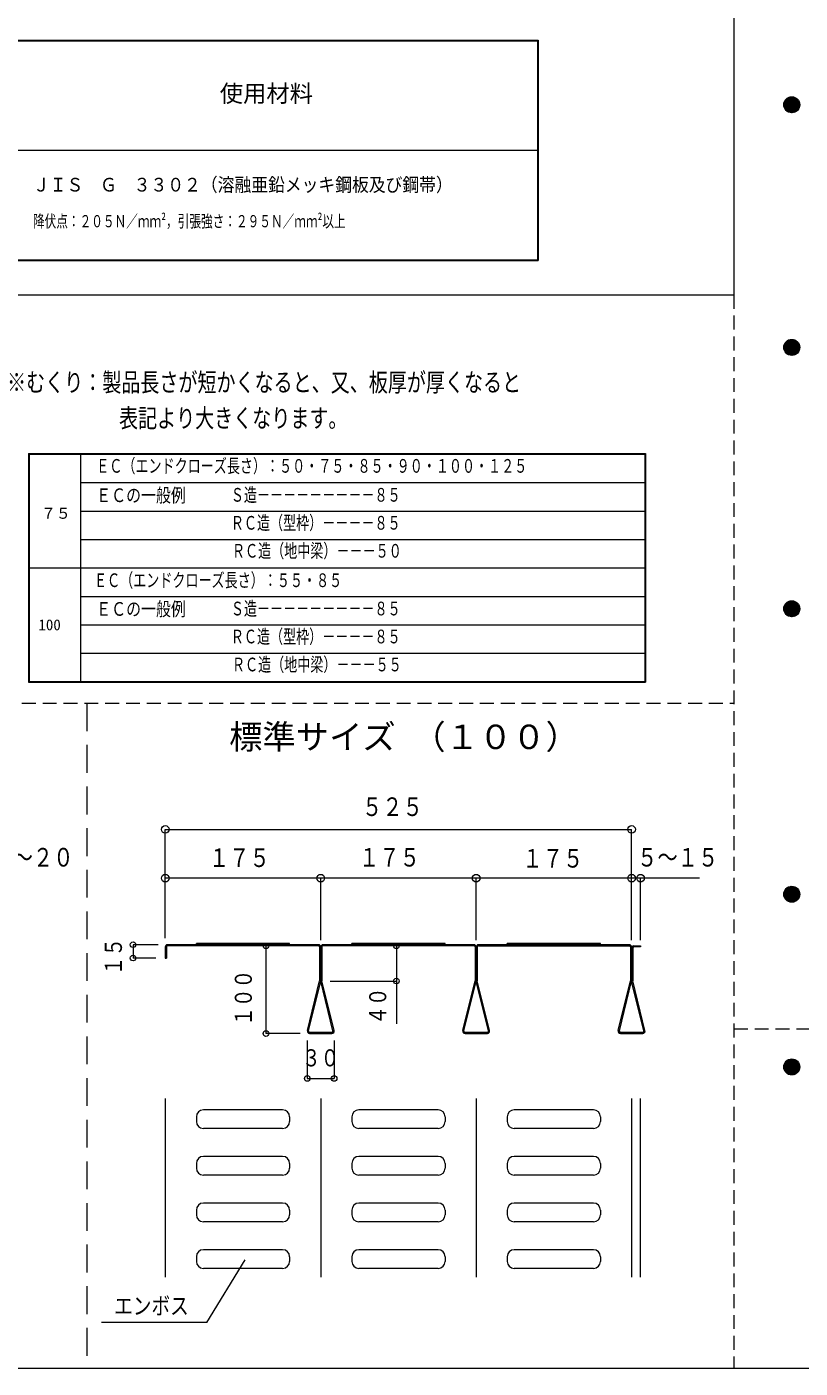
# Model space of a CAD drawing. Units: millimetres, scale not verified. Extents: x -282 to 282, y -197 to 197.
# Drawn here: x -220 to -150.3, y -46.8 to 74 of the extents above; entities that cross this region are included whole.
import ezdxf
from ezdxf.enums import TextEntityAlignment as Align

# ---------------------------------------------------------------- set-up
doc = ezdxf.new("R2010")
doc.units = ezdxf.units.MM
doc.header["$LTSCALE"] = 0.5
doc.linetypes.add('USER2', pattern=[7.5, 5, -2.5])
doc.linetypes.add('USER3', pattern=[3.75, 2.5, -1.25])
doc.layers.add('0-1_M2-1-0', color=7, linetype='Continuous', lineweight=18)
doc.styles.add('ＭＳ ゴシック', font='')
doc.styles.get('ＭＳ ゴシック').set_extended_font_data('MS Gothic')

msp = doc.modelspace()

# ---------------------------------------------------------------- linework, layer by layer
at = {"layer": '0-1_M2-1-0'}
for p, q in [((-156.2917, 165.1855), (-156.2917, 49.8884)), ((-275.6878, 72.8237), (-173.9278, 72.8237)), ((-275.6278, 72.7637), (-173.9878, 72.7637)), ((-173.9878, 72.7637), (-173.9878, 53.0517)), ((-173.9278, 72.8237), (-173.9278, 52.9917)), ((-151.0321, 67.7254), (-151.7972, 66.9603)), ((-151.1533, 67.723), (-151.7947, 67.0816)), ((-150.9277, 67.711), (-151.7828, 66.8559)), ((-151.3048, 67.6903), (-151.762, 67.233)), ((-150.8352, 67.6847), (-151.7565, 66.7634)), ((-150.7521, 67.649), (-151.7207, 66.6804)), ((-150.6772, 67.6051), (-151.6769, 66.6054)), ((-150.6096, 67.5539), (-151.6256, 66.5379)), ((-150.5491, 67.4957), (-151.5674, 66.4773)), ((-150.4955, 67.4304), (-151.5022, 66.4237)), ((-150.4491, 67.358), (-151.4298, 66.3774)), ((-150.4105, 67.2778), (-151.3496, 66.3388)), ((-150.3809, 67.1887), (-151.2604, 66.3091)), ((-150.3621, 67.0886), (-151.1604, 66.2904)), ((-150.3582, 66.9738), (-151.0456, 66.2864)), ((-150.378, 66.8351), (-150.9069, 66.3063)), ((-150.4621, 66.6323), (-150.7041, 66.3903)), ((-275.6278, 62.9077), (-173.9878, 62.9077)), ((-275.6878, 52.9917), (-173.9278, 52.9917)), ((-275.6278, 53.0517), (-173.9878, 53.0517)), ((-282.284, 49.8884), (-156.2917, 49.8884)), ((-151.0321, 45.875), (-151.7972, 45.1099)), ((-151.1533, 45.8725), (-151.7947, 45.2311)), ((-150.9277, 45.8606), (-151.7828, 45.0055)), ((-151.3048, 45.8399), (-151.762, 45.3826)), ((-150.8352, 45.8343), (-151.7565, 44.913)), ((-150.7521, 45.7985), (-151.7207, 44.8299)), ((-150.6772, 45.7547), (-151.6769, 44.755)), ((-150.6096, 45.7035), (-151.6256, 44.6874)), ((-150.5491, 45.6452), (-151.5674, 44.6269)), ((-150.4955, 45.58), (-151.5022, 44.5733)), ((-150.4491, 45.5076), (-151.4298, 44.5269)), ((-150.4105, 45.4274), (-151.3496, 44.4883)), ((-150.3809, 45.3382), (-151.2604, 44.4587)), ((-150.3621, 45.2382), (-151.1604, 44.4399)), ((-150.3582, 45.1234), (-151.0456, 44.436)), ((-150.378, 44.9847), (-150.9069, 44.4559)), ((-150.4621, 44.7819), (-150.7041, 44.5399)), ((-219.8094, 35.593), (-164.2643, 35.593)), ((-219.8094, 35.593), (-219.8094, 14.993)), ((-219.7494, 35.533), (-164.3243, 35.533)), ((-219.7494, 35.533), (-219.7494, 15.053)), ((-215.1378, 35.533), (-215.1378, 15.053)), ((-164.3243, 35.533), (-164.3243, 15.053)), ((-164.2643, 35.593), (-164.2643, 14.993)), ((-215.1378, 32.973), (-164.3243, 32.973)), ((-215.1378, 30.413), (-164.3243, 30.413)), ((-215.1378, 27.853), (-164.3243, 27.853)), ((-219.7494, 25.293), (-164.3243, 25.293)), ((-215.1378, 22.733), (-164.3243, 22.733)), ((-151.0321, 22.3372), (-151.7972, 21.5721)), ((-151.1533, 22.3347), (-151.7947, 21.6934)), ((-150.9277, 22.3228), (-151.7828, 21.4677)), ((-151.3048, 22.3021), (-151.762, 21.8448)), ((-150.8352, 22.2965), (-151.7565, 21.3752)), ((-150.7521, 22.2608), (-151.7207, 21.2922)), ((-150.6772, 22.2169), (-151.6769, 21.2172)), ((-150.6096, 22.1657), (-151.6256, 21.1497)), ((-150.5491, 22.1074), (-151.5674, 21.0891)), ((-150.4955, 22.0422), (-151.5022, 21.0355)), ((-150.4491, 21.9698), (-151.4298, 20.9891)), ((-150.4105, 21.8896), (-151.3496, 20.9506)), ((-150.3809, 21.8004), (-151.2604, 20.9209)), ((-150.3621, 21.7004), (-151.1604, 20.9022)), ((-150.3582, 21.5856), (-151.0456, 20.8982)), ((-150.378, 21.4469), (-150.9069, 20.9181)), ((-150.4621, 21.2441), (-150.7041, 21.0021)), ((-215.1378, 20.173), (-164.3243, 20.173)), ((-215.1378, 17.613), (-164.3243, 17.613)), ((-219.8094, 14.993), (-164.2643, 14.993)), ((-219.7494, 15.053), (-164.3243, 15.053)), ((-207.5011, -8.0404), (-207.5011, 1.7425)), ((-207.5011, 1.7425), (-165.5011, 1.7425)), ((-165.5011, -8.2324), (-165.5011, 1.7425)), ((-207.5011, -8.0404), (-207.5011, -2.646)), ((-197.7011, -2.646), (-207.5011, -2.646)), ((-183.7011, -2.646), (-197.7011, -2.646)), ((-193.5011, -8.2324), (-193.5011, -2.646)), ((-159.3831, -2.646), (-183.7011, -2.646)), ((-179.5011, -8.2324), (-179.5011, -2.646)), ((-165.5011, -8.2324), (-165.5011, -2.646)), ((-164.7011, -8.2324), (-164.7011, -2.646)), ((-151.0321, -3.378), (-151.7972, -4.1431)), ((-151.1533, -3.3805), (-151.7947, -4.0219)), ((-150.9277, -3.3924), (-151.7828, -4.2475)), ((-151.3048, -3.4132), (-151.762, -3.8704)), ((-150.8352, -3.4187), (-151.7565, -4.34)), ((-150.7521, -3.4545), (-151.7207, -4.4231)), ((-150.6772, -3.4983), (-151.6769, -4.498)), ((-150.6096, -3.5496), (-151.6256, -4.5656)), ((-150.5491, -3.6078), (-151.5674, -4.6261)), ((-150.4955, -3.673), (-151.5022, -4.6797)), ((-150.4491, -3.7454), (-151.4298, -4.7261)), ((-150.4105, -3.8256), (-151.3496, -4.7647)), ((-150.3809, -3.9148), (-151.2604, -4.7943)), ((-150.3621, -4.0148), (-151.1604, -4.8131)), ((-150.3582, -4.1296), (-151.0456, -4.817)), ((-150.378, -4.2683), (-150.9069, -4.7972)), ((-150.4621, -4.4711), (-150.7041, -4.7131)), ((-208.1395, -8.6388), (-210.3996, -8.6388)), ((-210.3996, -8.6388), (-210.3996, -9.8388)), ((-207.5011, -8.8404), (-207.5011, -9.8388)), ((-207.4003, -8.8404), (-207.4003, -9.8388)), ((-193.7027, -8.6388), (-207.2995, -8.6388)), ((-193.7027, -8.7396), (-207.2995, -8.7396)), ((-196.3011, -8.538), (-204.7011, -8.538)), ((-204.7011, -8.6388), (-204.7011, -8.538)), ((-198.4364, -8.7396), (-198.4364, -16.6388)), ((-196.3011, -8.6388), (-196.3011, -8.538)), ((-193.6019, -8.8404), (-193.6019, -11.8988)), ((-193.5011, -8.8404), (-193.5011, -11.9142)), ((-193.4003, -8.8404), (-193.4003, -11.8988)), ((-179.7027, -8.6388), (-193.2995, -8.6388)), ((-179.7027, -8.7396), (-193.2995, -8.7396)), ((-182.3011, -8.538), (-190.7011, -8.538)), ((-190.7011, -8.6388), (-190.7011, -8.538)), ((-186.6837, -8.7396), (-186.6837, -15.7742)), ((-182.3011, -8.6388), (-182.3011, -8.538)), ((-179.6019, -8.8404), (-179.6019, -11.8988)), ((-179.5011, -8.8404), (-179.5011, -11.9142)), ((-179.4003, -8.8404), (-179.4003, -11.8988)), ((-165.7027, -8.6388), (-179.2995, -8.6388)), ((-179.2995, -8.7396), (-165.7027, -8.7396)), ((-168.3011, -8.538), (-176.7011, -8.538)), ((-176.7011, -8.6388), (-176.7011, -8.538)), ((-168.3011, -8.6388), (-168.3011, -8.538)), ((-165.6019, -8.8404), (-165.6019, -11.8988)), ((-165.5011, -8.8404), (-165.5011, -11.9142)), ((-165.4003, -8.9412), (-165.4003, -11.8988)), ((-165.2995, -8.7396), (-164.7011, -8.7396)), ((-164.7011, -8.8404), (-165.2995, -8.8404)), ((-164.7011, -8.7396), (-164.7011, -8.8404)), ((-208.3411, -9.8388), (-210.3996, -9.8388)), ((-207.5011, -9.8388), (-207.4003, -9.8388)), ((-194.699, -16.3769), (-193.6019, -11.8988)), ((-194.6029, -16.407), (-193.5011, -11.9142)), ((-192.3993, -16.407), (-193.5011, -11.9142)), ((-192.3032, -16.3769), (-193.4003, -11.8988)), ((-192.6611, -11.9142), (-186.6837, -11.9142)), ((-180.699, -16.3769), (-179.6019, -11.8988)), ((-180.6029, -16.407), (-179.5011, -11.9142)), ((-178.3993, -16.407), (-179.5011, -11.9142)), ((-178.3032, -16.3769), (-179.4003, -11.8988)), ((-166.699, -16.3769), (-165.6019, -11.8988)), ((-166.6029, -16.407), (-165.5011, -11.9142)), ((-164.3993, -16.407), (-165.5011, -11.9142)), ((-164.3032, -16.3769), (-165.4003, -11.8988)), ((-195.3467, -16.6388), (-198.4364, -16.6388)), ((-192.4955, -16.538), (-194.5067, -16.538)), ((-194.5067, -16.6388), (-192.4955, -16.6388)), ((-178.4955, -16.538), (-180.5067, -16.538)), ((-180.5067, -16.6388), (-178.4955, -16.6388)), ((-164.4955, -16.538), (-166.5067, -16.538)), ((-166.5067, -16.6388), (-164.4955, -16.6388)), ((-194.7083, -17.2772), (-194.7083, -20.6821)), ((-192.2939, -17.2772), (-192.2939, -20.6821)), ((-151.0321, -18.9292), (-151.7972, -19.6944)), ((-151.1533, -18.9317), (-151.7947, -19.5731)), ((-150.9277, -18.9436), (-151.7828, -19.7988)), ((-151.3048, -18.9644), (-151.762, -19.4216)), ((-150.8352, -18.9699), (-151.7565, -19.8913)), ((-150.7521, -19.0057), (-151.7207, -19.9743)), ((-150.6772, -19.0495), (-151.6769, -20.0492)), ((-150.6096, -19.1008), (-151.6256, -20.1168)), ((-150.5491, -19.159), (-151.5674, -20.1773)), ((-150.4955, -19.2242), (-151.5022, -20.2309)), ((-150.4491, -19.2966), (-151.4298, -20.2773)), ((-150.4105, -19.3769), (-151.3496, -20.3159)), ((-150.3809, -19.466), (-151.2604, -20.3455)), ((-150.3621, -19.5661), (-151.1604, -20.3643)), ((-150.3582, -19.6809), (-151.0456, -20.3683)), ((-150.378, -19.8195), (-150.9069, -20.3484)), ((-150.4621, -20.0224), (-150.7041, -20.2644)), ((-194.7083, -20.6821), (-192.2939, -20.6821)), ((-207.5011, -22.4918), (-207.5011, -38.5668)), ((-193.5011, -22.4918), (-193.5011, -38.5668)), ((-179.5011, -22.4918), (-179.5011, -38.5668)), ((-165.5011, -22.4918), (-165.5011, -38.5668)), ((-164.7011, -38.5668), (-164.7011, -22.4918)), ((-204.7011, -24.135), (-204.7011, -24.555)), ((-196.9311, -23.505), (-204.0711, -23.505)), ((-196.3011, -24.135), (-196.3011, -24.555)), ((-190.7011, -24.135), (-190.7011, -24.555)), ((-182.9311, -23.505), (-190.0711, -23.505)), ((-182.3011, -24.135), (-182.3011, -24.555)), ((-176.7011, -24.135), (-176.7011, -24.555)), ((-168.9311, -23.505), (-176.0711, -23.505)), ((-168.3011, -24.135), (-168.3011, -24.555)), ((-196.9311, -25.185), (-204.0711, -25.185)), ((-182.9311, -25.185), (-190.0711, -25.185)), ((-168.9311, -25.185), (-176.0711, -25.185)), ((-196.9311, -27.705), (-204.0711, -27.705)), ((-182.9311, -27.705), (-190.0711, -27.705)), ((-168.9311, -27.705), (-176.0711, -27.705)), ((-204.7011, -28.335), (-204.7011, -28.755)), ((-196.3011, -28.335), (-196.3011, -28.755)), ((-190.7011, -28.335), (-190.7011, -28.755)), ((-182.3011, -28.335), (-182.3011, -28.755)), ((-176.7011, -28.335), (-176.7011, -28.755)), ((-168.3011, -28.335), (-168.3011, -28.755)), ((-196.9311, -29.385), (-204.0711, -29.385)), ((-182.9311, -29.385), (-190.0711, -29.385)), ((-168.9311, -29.385), (-176.0711, -29.385)), ((-204.7011, -32.535), (-204.7011, -32.955)), ((-196.9311, -31.905), (-204.0711, -31.905)), ((-196.3011, -32.535), (-196.3011, -32.955)), ((-190.7011, -32.535), (-190.7011, -32.955)), ((-182.9311, -31.905), (-190.0711, -31.905)), ((-182.3011, -32.535), (-182.3011, -32.955)), ((-176.7011, -32.535), (-176.7011, -32.955)), ((-168.9311, -31.905), (-176.0711, -31.905)), ((-168.3011, -32.535), (-168.3011, -32.955)), ((-196.9311, -33.585), (-204.0711, -33.585)), ((-182.9311, -33.585), (-190.0711, -33.585)), ((-168.9311, -33.585), (-176.0711, -33.585)), ((-196.9311, -36.105), (-204.0711, -36.105)), ((-182.9311, -36.105), (-190.0711, -36.105)), ((-168.9311, -36.105), (-176.0711, -36.105)), ((-204.7011, -36.735), (-204.7011, -37.155)), ((-203.7463, -42.6515), (-200.2921, -37.0129)), ((-196.3011, -36.735), (-196.3011, -37.155)), ((-190.7011, -36.735), (-190.7011, -37.155)), ((-182.3011, -36.735), (-182.3011, -37.155)), ((-176.7011, -36.735), (-176.7011, -37.155)), ((-168.3011, -36.735), (-168.3011, -37.155)), ((-196.9311, -37.785), (-204.0711, -37.785)), ((-182.9311, -37.785), (-190.0711, -37.785)), ((-168.9311, -37.785), (-176.0711, -37.785)), ((-203.7463, -42.6515), (-213.24, -42.6515)), ((-282.284, -46.7738), (0.089, -46.7738))]:
    msp.add_line(p, q, dxfattribs=at)
at = {"layer": '0-1_M2-1-0', "linetype": 'USER3'}
for p, q in [((-156.2917, 49.8884), (-156.2917, -46.7738)), ((-282.284, 13.1003), (-156.2917, 13.1003)), ((-156.2917, -16.2251), (0.089, -16.2251))]:
    msp.add_line(p, q, dxfattribs=at)
at = {"layer": '0-1_M2-1-0', "linetype": 'USER2'}
msp.add_line((-214.5585, 13.1003), (-214.5585, -46.7738), dxfattribs=at)
at = {"layer": '0-1_M2-1-0'}
for centre, radius in [((-151.078, 67.0063), 0.7206), ((-151.078, 45.1558), 0.7206), ((-151.078, 21.6181), 0.7206), ((-207.5011, 1.7425), 0.3429), ((-165.5011, 1.7425), 0.3429), ((-207.5011, -2.646), 0.3429), ((-193.5011, -2.646), 0.3429), ((-193.5011, -2.646), 0.3429), ((-179.5011, -2.646), 0.3429), ((-179.5011, -2.646), 0.3429), ((-165.5011, -2.646), 0.3429), ((-164.7011, -2.646), 0.3429), ((-151.078, -4.0972), 0.7206), ((-210.3996, -8.6388), 0.252), ((-210.3996, -9.8388), 0.252), ((-198.4364, -8.7396), 0.252), ((-186.6837, -8.7396), 0.252), ((-186.6837, -11.9142), 0.252), ((-198.4364, -16.6388), 0.252), ((-151.078, -19.6484), 0.7206), ((-194.7083, -20.6821), 0.252), ((-192.2939, -20.6821), 0.252)]:
    msp.add_circle(centre, radius, dxfattribs=at)
for centre, radius, start, end in [((-207.2995, -8.8404), 0.2016, 90, 180), ((-207.2995, -8.8404), 0.1008, 90, 180), ((-193.7027, -8.8404), 0.2016, 0, 90), ((-193.7027, -8.8404), 0.1008, 0, 90), ((-193.2995, -8.8404), 0.2016, 90, 180), ((-193.2995, -8.8404), 0.1008, 90, 180), ((-179.7027, -8.8404), 0.2016, 0, 90), ((-179.7027, -8.8404), 0.1008, 0, 90), ((-179.2995, -8.8404), 0.2016, 90, 180), ((-179.2995, -8.8404), 0.1008, 90, 180), ((-165.7027, -8.8404), 0.2016, 0, 90), ((-165.7027, -8.8404), 0.1008, 0, 90), ((-165.2995, -8.9412), 0.2016, 90, 180), ((-165.2995, -8.9412), 0.1008, 90, 180), ((-194.5067, -16.4372), 0.2016, 162.60249, 270), ((-194.5067, -16.4372), 0.1008, 162.60249, 270), ((-192.4955, -16.4372), 0.2016, 270, 17.39751), ((-192.4955, -16.4372), 0.1008, 270, 17.39751), ((-180.5067, -16.4372), 0.2016, 162.60249, 270), ((-180.5067, -16.4372), 0.1008, 162.60249, 270), ((-178.4955, -16.4372), 0.2016, 270, 17.39751), ((-178.4955, -16.4372), 0.1008, 270, 17.39751), ((-166.5067, -16.4372), 0.2016, 162.60249, 270), ((-166.5067, -16.4372), 0.1008, 162.60249, 270), ((-164.4955, -16.4372), 0.2016, 270, 17.39751), ((-164.4955, -16.4372), 0.1008, 270, 17.39751), ((-204.0711, -24.135), 0.63, 90, 180), ((-196.9311, -24.135), 0.63, 0, 90), ((-190.0711, -24.135), 0.63, 90, 180), ((-182.9311, -24.135), 0.63, 0, 90), ((-176.0711, -24.135), 0.63, 90, 180), ((-168.9311, -24.135), 0.63, 0, 90), ((-204.0711, -24.555), 0.63, 180, 270), ((-196.9311, -24.555), 0.63, 270, 0), ((-190.0711, -24.555), 0.63, 180, 270), ((-182.9311, -24.555), 0.63, 270, 0), ((-176.0711, -24.555), 0.63, 180, 270), ((-168.9311, -24.555), 0.63, 270, 0), ((-204.0711, -28.335), 0.63, 90, 180), ((-196.9311, -28.335), 0.63, 0, 90), ((-190.0711, -28.335), 0.63, 90, 180), ((-182.9311, -28.335), 0.63, 0, 90), ((-176.0711, -28.335), 0.63, 90, 180), ((-168.9311, -28.335), 0.63, 0, 90), ((-204.0711, -28.755), 0.63, 180, 270), ((-196.9311, -28.755), 0.63, 270, 0), ((-190.0711, -28.755), 0.63, 180, 270), ((-182.9311, -28.755), 0.63, 270, 0), ((-176.0711, -28.755), 0.63, 180, 270), ((-168.9311, -28.755), 0.63, 270, 0), ((-204.0711, -32.535), 0.63, 90, 180), ((-196.9311, -32.535), 0.63, 0, 90), ((-190.0711, -32.535), 0.63, 90, 180), ((-182.9311, -32.535), 0.63, 0, 90), ((-176.0711, -32.535), 0.63, 90, 180), ((-168.9311, -32.535), 0.63, 0, 90), ((-204.0711, -32.955), 0.63, 180, 270), ((-196.9311, -32.955), 0.63, 270, 0), ((-190.0711, -32.955), 0.63, 180, 270), ((-182.9311, -32.955), 0.63, 270, 0), ((-176.0711, -32.955), 0.63, 180, 270), ((-168.9311, -32.955), 0.63, 270, 0), ((-204.0711, -36.735), 0.63, 90, 180), ((-196.9311, -36.735), 0.63, 0, 90), ((-190.0711, -36.735), 0.63, 90, 180), ((-182.9311, -36.735), 0.63, 0, 90), ((-176.0711, -36.735), 0.63, 90, 180), ((-168.9311, -36.735), 0.63, 0, 90), ((-204.0711, -37.155), 0.63, 180, 270), ((-196.9311, -37.155), 0.63, 270, 0), ((-190.0711, -37.155), 0.63, 180, 270), ((-182.9311, -37.155), 0.63, 270, 0), ((-176.0711, -37.155), 0.63, 180, 270), ((-168.9311, -37.155), 0.63, 270, 0)]:
    msp.add_arc(centre, radius, start, end, dxfattribs=at)

# ---------------------------------------------------------------- texts
at = {"layer": '0-1_M2-1-0', "style": 'ＭＳ ゴシック'}
for s, height, p in [('使用材料', 1.54, (-202.5942, 66.7857)), ('７５', 0.9853, (-218.6986, 29.4243)), ('100', 0.9853, (-218.9217, 19.3797)), ('標準サイズ （１００）', 2.199, (-201.7468, 8.3208))]:
    msp.add_text(s, height=height, dxfattribs=at).set_placement(p, align=Align.BOTTOM_LEFT)
for s, height, width, p in [('ＪＩＳ\u3000Ｇ\u3000３３０２（溶融亜鉛メッキ鋼板及び鋼帯）', 1.232, 0.9, (-219.4182, 58.8197)), ('降伏点：２０５Ｎ／ｍｍ²，引張強さ：２９５Ｎ／ｍｍ²以上', 1.1, 0.7, (-219.4182, 55.6397)), ('※むくり：製品長さが短かくなると、又、板厚が厚くなると', 1.676, 0.75, (-221.7454, 40.6706)), ('表記より大きくなります。', 1.676, 0.75, (-211.6674, 37.4424)), ('ＥＣ（エンドクローズ長さ）：５０・７５・８５・９０・１００・１２５', 1.232, 0.7, (-213.716, 33.4972)), ('ＥＣの一般例', 1.232, 0.8, (-213.716, 30.853)), ('Ｓ造－－－－－－－－－８５', 1.232, 0.7, (-201.5949, 30.8895)), ('ＲＣ造（型枠）－－－－８５', 1.232, 0.7, (-201.5949, 28.3695)), ('ＲＣ造（地中梁）－－－５０', 1.232, 0.7, (-201.4948, 25.8495)), ('ＥＣ（エンドクローズ長さ）：５５・８５', 1.232, 0.7, (-213.9169, 23.1988)), ('ＥＣの一般例', 1.232, 0.8, (-213.716, 20.613)), ('Ｓ造－－－－－－－－－８５', 1.232, 0.7, (-201.5949, 20.6495)), ('ＲＣ造（型枠）－－－－８５', 1.232, 0.7, (-201.5949, 18.1295)), ('ＲＣ造（地中梁）－－－５５', 1.232, 0.7, (-201.4948, 15.6095)), ('５２５', 1.676, 0.8, (-189.7833, 2.4489)), ('１５～２０', 1.676, 0.8, (-224.9058, -2.102)), ('１７５', 1.676, 0.8, (-203.5716, -2.1446)), ('１７５', 1.676, 0.8, (-190.0498, -2.102)), ('５～１５', 1.676, 0.8, (-165.0073, -2.102)), ('１７５', 1.676, 0.8, (-175.3356, -2.1973)), ('３０', 1.54, 0.8, (-195.1854, -20.058)), ('エンボス', 1.54, 0.8, (-212.1053, -42.3995))]:
    msp.add_text(s, height=height, dxfattribs=dict(at, width=width)).set_placement(p, align=Align.BOTTOM_LEFT)
at = {"layer": '0-1_M2-1-0', "style": 'ＭＳ ゴシック', "width": 0.8}
for s, p in [('１５', (-210.9418, -11.3875)), ('１００', (-199.2379, -15.939)), ('４０', (-187.1355, -15.8515))]:
    msp.add_text(s, height=1.54, rotation=90, dxfattribs=at).set_placement(p, align=Align.BOTTOM_LEFT)

doc.saveas('drawing.dxf')
